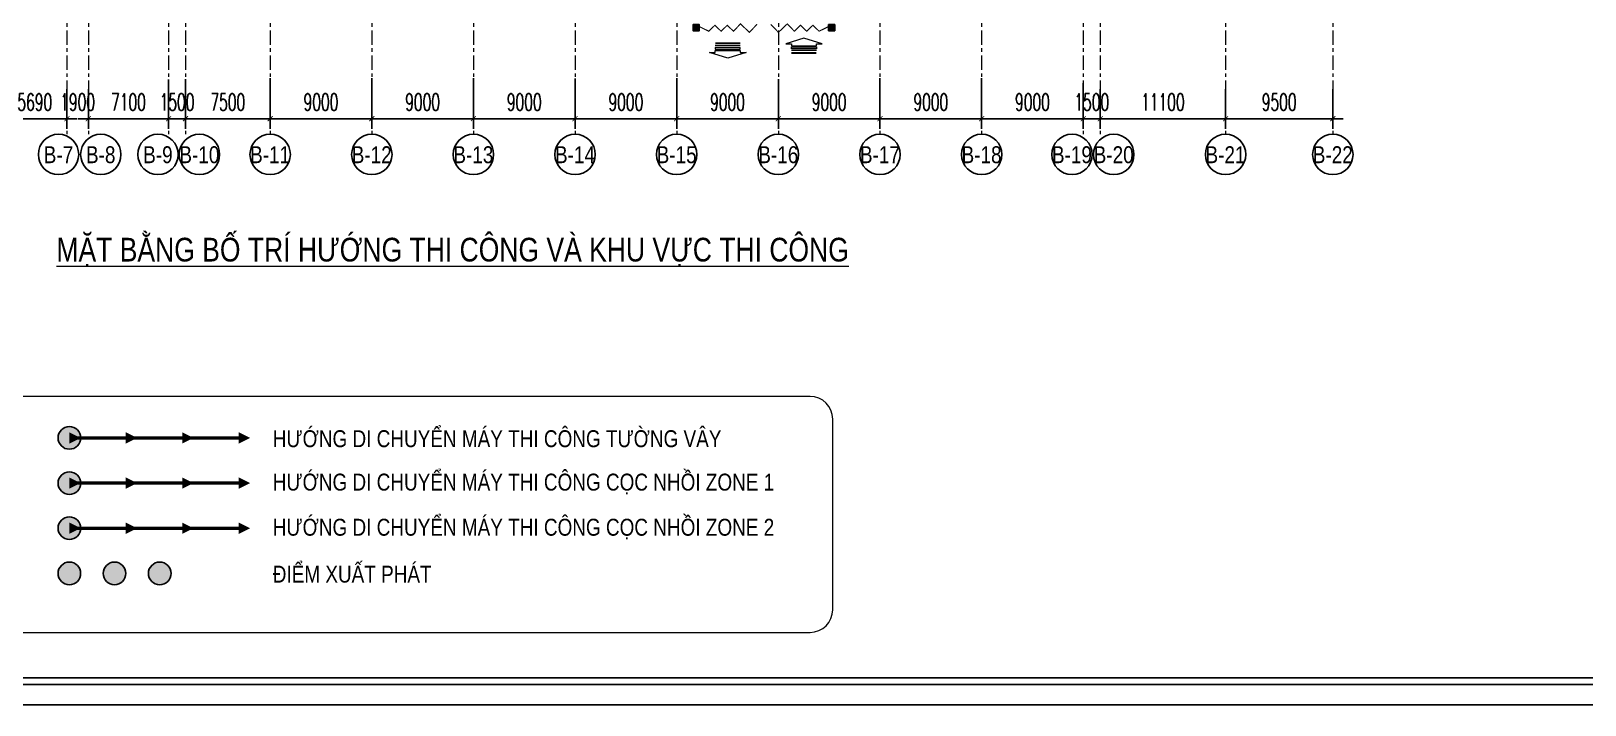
# Model space of a CAD drawing. Header units: millimetres. Extents: x -376071 to 28028791, y -269234 to 29325.
# Drawn here: x -34174 to 103418, y -148875 to -89175 of the extents above; entities that cross this region are included whole.
import ezdxf
from ezdxf.enums import TextEntityAlignment as Align

# ---------------------------------------------------------------- set-up
doc = ezdxf.new("R2010")
doc.units = ezdxf.units.MM
doc.header["$LTSCALE"] = 100
doc.set_wipeout_variables(frame=1)
for name, pattern in [('AUR_Centre', [22.5, 15, -2.5, 2.5, -2.5]), ('AUR_Grid Line', [22.225, 12.7, -3.175, 3.175, -3.175]), ('CONTINOUS', [0]), ('HIDDEN', [0.375, 0.25, -0.125])]:
    doc.linetypes.add(name, pattern=pattern)
doc.layers.add('0 T KY HIEU', color=255, linetype='Continuous', lineweight=9)
doc.layers.add('02. NET KHUNG', color=7, linetype='CONTINOUS', lineweight=9)
doc.layers.add('01. TEXT NOI DUNG', color=7, linetype='Continuous')
doc.layers.add('01. TEXT TIEU DE', color=7, linetype='Continuous')
doc.styles.add('Arial 0.8', font='arial_0.ttf', dxfattribs={"width": 0.8, "height": 250})
doc.styles.add('DIM', font='vnsimli.shx', dxfattribs={"width": 0.6})
doc.dimstyles.new('1-100 (x6)', dxfattribs={"dimscale": 600, "dimtxt": 2.5, "dimasz": 0.75, "dimexe": 1.5, "dimexo": 1, "dimgap": 1.2, "dimtad": 1, "dimtoh": 1, "dimdec": 0, "dimzin": 0, "dimdsep": 46, "dimtxsty": 'DIM', "dimblk": 'ARCHTICK', "dimcen": 0.09, "dimdle": 1.5, "dimclrd": 8, "dimclre": 8, "dimclrt": 7, "dimadec": 0, "dimazin": 0, "dimtfac": 1, "dimtdec": 0, "dimtix": 1, "dimtofl": 0, "dimtmove": 0, "dimatfit": 3, "dimfxl": 6, "dimfxlon": 1, "dimtolj": 1, "dimtzin": 0, "dimarcsym": 0})
pattern_1 = [(90, (0, 0), (-375, 6e-14), []), (90, (-132.6, 132.6), (-375, 6e-14), [])]
pattern_2 = [(90, (0, 0), (-375, 6e-14), []), (90, (-132.6, 132.6), (-375, 6e-14), [])]
pattern_3 = [(0, (0, 0), (1e-13, 375), []), (0, (132.6, 132.6), (1e-13, 375), [])]

# ---------------------------------------------------------------- blocks, each defined once
blk = doc.blocks.new('_ArchTick')
at = {"color": 0, "linetype": 'ByBlock', "const_width": 0.15}
blk.add_lwpolyline([(-0.5, -0.5), (0.5, 0.5)], dxfattribs=at)
blk = doc.blocks.new('*D81')
at = {"color": 8, "lineweight": -2, "transparency": 16777216}
for p, q in [((48413, -7861), (48413, -11363)), ((54103, -7861), (54103, -11363)), ((47513, -10463), (55003, -10463))]:
    blk.add_line(p, q, dxfattribs=at)
at = {"layer": 'Defpoints', "color": 0, "lineweight": 0, "transparency": 16777216}
for p in [(48413, -7261), (54103, -7261), (54103, -10463)]:
    blk.add_point(p, dxfattribs=at)
at = {"color": 8, "lineweight": -2, "transparency": 16777216, "xscale": 450, "yscale": 450, "zscale": 450, "rotation": 180}
blk.add_blockref('_ArchTick', (48413, -10463), dxfattribs=at)
at = {"color": 8, "lineweight": -2, "transparency": 16777216, "xscale": 450, "yscale": 450, "zscale": 450}
blk.add_blockref('_ArchTick', (54103, -10463), dxfattribs=at)
at = {"color": 7, "transparency": 16777216, "insert": (51258, -8993), "char_height": 1500, "attachment_point": 5, "style": 'DIM'}
blk.add_mtext('\\A1;5690', dxfattribs=at)
blk = doc.blocks.new('*D82')
at = {"color": 8, "lineweight": -2, "transparency": 16777216}
for p, q in [((54103, -7861), (54103, -11363)), ((56003, -7861), (56003, -11363)), ((54103, -10463), (53653, -10463)), ((56003, -10463), (56453, -10463))]:
    blk.add_line(p, q, dxfattribs=at)
at = {"layer": 'Defpoints', "color": 0, "lineweight": 0, "transparency": 16777216}
for p in [(54103, -7261), (56003, -7261), (56003, -10463)]:
    blk.add_point(p, dxfattribs=at)
at = {"color": 8, "lineweight": -2, "transparency": 16777216, "xscale": 450, "yscale": 450, "zscale": 450}
blk.add_blockref('_ArchTick', (54103, -10463), dxfattribs=at)
at = {"color": 8, "lineweight": -2, "transparency": 16777216, "xscale": 450, "yscale": 450, "zscale": 450, "rotation": 180}
blk.add_blockref('_ArchTick', (56003, -10463), dxfattribs=at)
at = {"color": 7, "transparency": 16777216, "insert": (55053, -8993), "char_height": 1500, "attachment_point": 5, "style": 'DIM'}
blk.add_mtext('\\A1;1900', dxfattribs=at)
blk = doc.blocks.new('*D83')
at = {"color": 8, "lineweight": -2, "transparency": 16777216}
for p, q in [((56003, -7861), (56003, -11363)), ((63103, -6987), (63103, -11363)), ((55103, -10463), (64003, -10463))]:
    blk.add_line(p, q, dxfattribs=at)
at = {"layer": 'Defpoints', "color": 0, "lineweight": 0, "transparency": 16777216}
for p in [(63103, -6387), (56003, -7261), (63103, -10463)]:
    blk.add_point(p, dxfattribs=at)
at = {"color": 8, "lineweight": -2, "transparency": 16777216, "xscale": 450, "yscale": 450, "zscale": 450, "rotation": 180}
blk.add_blockref('_ArchTick', (56003, -10463), dxfattribs=at)
at = {"color": 8, "lineweight": -2, "transparency": 16777216, "xscale": 450, "yscale": 450, "zscale": 450}
blk.add_blockref('_ArchTick', (63103, -10463), dxfattribs=at)
at = {"color": 7, "transparency": 16777216, "insert": (59553, -8993), "char_height": 1500, "attachment_point": 5, "style": 'DIM'}
blk.add_mtext('\\A1;7100', dxfattribs=at)
blk = doc.blocks.new('*D84')
at = {"color": 8, "lineweight": -2, "transparency": 16777216}
for p, q in [((63103, -6987), (63103, -11363)), ((64604, -6950), (64604, -11363)), ((63103, -10463), (62653, -10463)), ((64604, -10463), (65054, -10463))]:
    blk.add_line(p, q, dxfattribs=at)
at = {"layer": 'Defpoints', "color": 0, "lineweight": 0, "transparency": 16777216}
for p in [(63103, -6387), (64604, -6350), (64604, -10463)]:
    blk.add_point(p, dxfattribs=at)
at = {"color": 8, "lineweight": -2, "transparency": 16777216, "xscale": 450, "yscale": 450, "zscale": 450}
blk.add_blockref('_ArchTick', (63103, -10463), dxfattribs=at)
at = {"color": 8, "lineweight": -2, "transparency": 16777216, "xscale": 450, "yscale": 450, "zscale": 450, "rotation": 180}
blk.add_blockref('_ArchTick', (64604, -10463), dxfattribs=at)
at = {"color": 7, "transparency": 16777216, "insert": (63853, -8993), "char_height": 1500, "attachment_point": 5, "style": 'DIM'}
blk.add_mtext('\\A1;1500', dxfattribs=at)
blk = doc.blocks.new('*D85')
at = {"color": 8, "lineweight": -2, "transparency": 16777216}
for p, q in [((72103, -6877), (72103, -11363)), ((64604, -6950), (64604, -11363)), ((63704, -10463), (73003, -10463))]:
    blk.add_line(p, q, dxfattribs=at)
at = {"layer": 'Defpoints', "color": 0, "lineweight": 0, "transparency": 16777216}
for p in [(64604, -6350), (72103, -6277), (72103, -10463)]:
    blk.add_point(p, dxfattribs=at)
at = {"color": 8, "lineweight": -2, "transparency": 16777216, "xscale": 450, "yscale": 450, "zscale": 450, "rotation": 180}
blk.add_blockref('_ArchTick', (64604, -10463), dxfattribs=at)
at = {"color": 8, "lineweight": -2, "transparency": 16777216, "xscale": 450, "yscale": 450, "zscale": 450}
blk.add_blockref('_ArchTick', (72103, -10463), dxfattribs=at)
at = {"color": 7, "transparency": 16777216, "insert": (68353, -8993), "char_height": 1500, "attachment_point": 5, "style": 'DIM'}
blk.add_mtext('\\A1;7500', dxfattribs=at)
blk = doc.blocks.new('*D86')
at = {"color": 8, "lineweight": -2, "transparency": 16777216}
for p, q in [((72103, -6877), (72103, -11363)), ((81103, -6863), (81103, -11363)), ((71203, -10463), (82003, -10463))]:
    blk.add_line(p, q, dxfattribs=at)
at = {"layer": 'Defpoints', "color": 0, "lineweight": 0, "transparency": 16777216}
for p in [(72103, -6277), (81103, -5545), (81103, -10463)]:
    blk.add_point(p, dxfattribs=at)
at = {"color": 8, "lineweight": -2, "transparency": 16777216, "xscale": 450, "yscale": 450, "zscale": 450, "rotation": 180}
blk.add_blockref('_ArchTick', (72103, -10463), dxfattribs=at)
at = {"color": 8, "lineweight": -2, "transparency": 16777216, "xscale": 450, "yscale": 450, "zscale": 450}
blk.add_blockref('_ArchTick', (81103, -10463), dxfattribs=at)
at = {"color": 7, "transparency": 16777216, "insert": (76603, -8993), "char_height": 1500, "attachment_point": 5, "style": 'DIM'}
blk.add_mtext('\\A1;9000', dxfattribs=at)
blk = doc.blocks.new('*D87')
at = {"color": 8, "lineweight": -2, "transparency": 16777216}
for p, q in [((81103, -6863), (81103, -11363)), ((90103, -6863), (90103, -11363)), ((80203, -10463), (91003, -10463))]:
    blk.add_line(p, q, dxfattribs=at)
at = {"layer": 'Defpoints', "color": 0, "lineweight": 0, "transparency": 16777216}
for p in [(81103, -5545), (90103, -5984), (90103, -10463)]:
    blk.add_point(p, dxfattribs=at)
at = {"color": 8, "lineweight": -2, "transparency": 16777216, "xscale": 450, "yscale": 450, "zscale": 450, "rotation": 180}
blk.add_blockref('_ArchTick', (81103, -10463), dxfattribs=at)
at = {"color": 8, "lineweight": -2, "transparency": 16777216, "xscale": 450, "yscale": 450, "zscale": 450}
blk.add_blockref('_ArchTick', (90103, -10463), dxfattribs=at)
at = {"color": 7, "transparency": 16777216, "insert": (85603, -8993), "char_height": 1500, "attachment_point": 5, "style": 'DIM'}
blk.add_mtext('\\A1;9000', dxfattribs=at)
blk = doc.blocks.new('*D88')
at = {"color": 8, "lineweight": -2, "transparency": 16777216}
for p, q in [((90103, -6863), (90103, -11363)), ((99103, -6913), (99103, -11363)), ((89203, -10463), (100003, -10463))]:
    blk.add_line(p, q, dxfattribs=at)
at = {"layer": 'Defpoints', "color": 0, "lineweight": 0, "transparency": 16777216}
for p in [(90103, -5984), (99103, -6313), (99103, -10463)]:
    blk.add_point(p, dxfattribs=at)
at = {"color": 8, "lineweight": -2, "transparency": 16777216, "xscale": 450, "yscale": 450, "zscale": 450, "rotation": 180}
blk.add_blockref('_ArchTick', (90103, -10463), dxfattribs=at)
at = {"color": 8, "lineweight": -2, "transparency": 16777216, "xscale": 450, "yscale": 450, "zscale": 450}
blk.add_blockref('_ArchTick', (99103, -10463), dxfattribs=at)
at = {"color": 7, "transparency": 16777216, "insert": (94603, -8993), "char_height": 1500, "attachment_point": 5, "style": 'DIM'}
blk.add_mtext('\\A1;9000', dxfattribs=at)
blk = doc.blocks.new('*D89')
at = {"color": 8, "lineweight": -2, "transparency": 16777216}
for p, q in [((108103, -6863), (108103, -11363)), ((99103, -6913), (99103, -11363)), ((98203, -10463), (109003, -10463))]:
    blk.add_line(p, q, dxfattribs=at)
at = {"layer": 'Defpoints', "color": 0, "lineweight": 0, "transparency": 16777216}
for p in [(99103, -6313), (108103, -6239), (108103, -10463)]:
    blk.add_point(p, dxfattribs=at)
at = {"color": 8, "lineweight": -2, "transparency": 16777216, "xscale": 450, "yscale": 450, "zscale": 450, "rotation": 180}
blk.add_blockref('_ArchTick', (99103, -10463), dxfattribs=at)
at = {"color": 8, "lineweight": -2, "transparency": 16777216, "xscale": 450, "yscale": 450, "zscale": 450}
blk.add_blockref('_ArchTick', (108103, -10463), dxfattribs=at)
at = {"color": 7, "transparency": 16777216, "insert": (103603, -8993), "char_height": 1500, "attachment_point": 5, "style": 'DIM'}
blk.add_mtext('\\A1;9000', dxfattribs=at)
blk = doc.blocks.new('*D90')
at = {"color": 8, "lineweight": -2, "transparency": 16777216}
for p, q in [((108103, -6863), (108103, -11363)), ((117103, -6949), (117103, -11363)), ((107203, -10463), (118003, -10463))]:
    blk.add_line(p, q, dxfattribs=at)
at = {"layer": 'Defpoints', "color": 0, "lineweight": 0, "transparency": 16777216}
for p in [(108103, -6239), (117103, -6349), (117103, -10463)]:
    blk.add_point(p, dxfattribs=at)
at = {"color": 8, "lineweight": -2, "transparency": 16777216, "xscale": 450, "yscale": 450, "zscale": 450, "rotation": 180}
blk.add_blockref('_ArchTick', (108103, -10463), dxfattribs=at)
at = {"color": 8, "lineweight": -2, "transparency": 16777216, "xscale": 450, "yscale": 450, "zscale": 450}
blk.add_blockref('_ArchTick', (117103, -10463), dxfattribs=at)
at = {"color": 7, "transparency": 16777216, "insert": (112603, -8993), "char_height": 1500, "attachment_point": 5, "style": 'DIM'}
blk.add_mtext('\\A1;9000', dxfattribs=at)
blk = doc.blocks.new('*D91')
at = {"color": 8, "lineweight": -2, "transparency": 16777216}
for p, q in [((126103, -6863), (126103, -11363)), ((117103, -6949), (117103, -11363)), ((116203, -10463), (127003, -10463))]:
    blk.add_line(p, q, dxfattribs=at)
at = {"layer": 'Defpoints', "color": 0, "lineweight": 0, "transparency": 16777216}
for p in [(117103, -6349), (126103, -6239), (126103, -10463)]:
    blk.add_point(p, dxfattribs=at)
at = {"color": 8, "lineweight": -2, "transparency": 16777216, "xscale": 450, "yscale": 450, "zscale": 450, "rotation": 180}
blk.add_blockref('_ArchTick', (117103, -10463), dxfattribs=at)
at = {"color": 8, "lineweight": -2, "transparency": 16777216, "xscale": 450, "yscale": 450, "zscale": 450}
blk.add_blockref('_ArchTick', (126103, -10463), dxfattribs=at)
at = {"color": 7, "transparency": 16777216, "insert": (121603, -8993), "char_height": 1500, "attachment_point": 5, "style": 'DIM'}
blk.add_mtext('\\A1;9000', dxfattribs=at)
blk = doc.blocks.new('*D92')
at = {"color": 8, "lineweight": -2, "transparency": 16777216}
for p, q in [((126103, -6863), (126103, -11363)), ((135103, -6875), (135103, -11363)), ((125203, -10463), (136003, -10463))]:
    blk.add_line(p, q, dxfattribs=at)
at = {"layer": 'Defpoints', "color": 0, "lineweight": 0, "transparency": 16777216}
for p in [(126103, -6239), (135103, -6275), (135103, -10463)]:
    blk.add_point(p, dxfattribs=at)
at = {"color": 8, "lineweight": -2, "transparency": 16777216, "xscale": 450, "yscale": 450, "zscale": 450, "rotation": 180}
blk.add_blockref('_ArchTick', (126103, -10463), dxfattribs=at)
at = {"color": 8, "lineweight": -2, "transparency": 16777216, "xscale": 450, "yscale": 450, "zscale": 450}
blk.add_blockref('_ArchTick', (135103, -10463), dxfattribs=at)
at = {"color": 7, "transparency": 16777216, "insert": (130603, -8993), "char_height": 1500, "attachment_point": 5, "style": 'DIM'}
blk.add_mtext('\\A1;9000', dxfattribs=at)
blk = doc.blocks.new('*D93')
at = {"color": 8, "lineweight": -2, "transparency": 16777216}
for p, q in [((135103, -6875), (135103, -11363)), ((144103, -7314), (144103, -11363)), ((134203, -10463), (145003, -10463))]:
    blk.add_line(p, q, dxfattribs=at)
at = {"layer": 'Defpoints', "color": 0, "lineweight": 0, "transparency": 16777216}
for p in [(135103, -6275), (144103, -6714), (144103, -10463)]:
    blk.add_point(p, dxfattribs=at)
at = {"color": 8, "lineweight": -2, "transparency": 16777216, "xscale": 450, "yscale": 450, "zscale": 450, "rotation": 180}
blk.add_blockref('_ArchTick', (135103, -10463), dxfattribs=at)
at = {"color": 8, "lineweight": -2, "transparency": 16777216, "xscale": 450, "yscale": 450, "zscale": 450}
blk.add_blockref('_ArchTick', (144103, -10463), dxfattribs=at)
at = {"color": 7, "transparency": 16777216, "insert": (139603, -8993), "char_height": 1500, "attachment_point": 5, "style": 'DIM'}
blk.add_mtext('\\A1;9000', dxfattribs=at)
blk = doc.blocks.new('*D94')
at = {"color": 8, "lineweight": -2, "transparency": 16777216}
for p, q in [((144103, -7314), (144103, -11363)), ((145603, -7861), (145603, -11363)), ((144103, -10463), (143653, -10463)), ((145603, -10463), (146053, -10463))]:
    blk.add_line(p, q, dxfattribs=at)
at = {"layer": 'Defpoints', "color": 0, "lineweight": 0, "transparency": 16777216}
for p in [(144103, -6714), (145603, -7261), (145603, -10463)]:
    blk.add_point(p, dxfattribs=at)
at = {"color": 8, "lineweight": -2, "transparency": 16777216, "xscale": 450, "yscale": 450, "zscale": 450}
blk.add_blockref('_ArchTick', (144103, -10463), dxfattribs=at)
at = {"color": 8, "lineweight": -2, "transparency": 16777216, "xscale": 450, "yscale": 450, "zscale": 450, "rotation": 180}
blk.add_blockref('_ArchTick', (145603, -10463), dxfattribs=at)
at = {"color": 7, "transparency": 16777216, "insert": (144853, -8993), "char_height": 1500, "attachment_point": 5, "style": 'DIM'}
blk.add_mtext('\\A1;1500', dxfattribs=at)
blk = doc.blocks.new('*D95')
at = {"color": 8, "lineweight": -2, "transparency": 16777216}
for p, q in [((145603, -7861), (145603, -11363)), ((156703, -7861), (156703, -11363)), ((144703, -10463), (157603, -10463))]:
    blk.add_line(p, q, dxfattribs=at)
at = {"layer": 'Defpoints', "color": 0, "lineweight": 0, "transparency": 16777216}
for p in [(145603, -7261), (156703, -7261), (156703, -10463)]:
    blk.add_point(p, dxfattribs=at)
at = {"color": 8, "lineweight": -2, "transparency": 16777216, "xscale": 450, "yscale": 450, "zscale": 450, "rotation": 180}
blk.add_blockref('_ArchTick', (145603, -10463), dxfattribs=at)
at = {"color": 8, "lineweight": -2, "transparency": 16777216, "xscale": 450, "yscale": 450, "zscale": 450}
blk.add_blockref('_ArchTick', (156703, -10463), dxfattribs=at)
at = {"color": 7, "transparency": 16777216, "insert": (151153, -8993), "char_height": 1500, "attachment_point": 5, "style": 'DIM'}
blk.add_mtext('\\A1;11100', dxfattribs=at)
blk = doc.blocks.new('*D96')
at = {"color": 8, "lineweight": -2, "transparency": 16777216}
for p, q in [((156703, -7861), (156703, -11363)), ((166203, -7861), (166203, -11363)), ((155803, -10463), (167103, -10463))]:
    blk.add_line(p, q, dxfattribs=at)
at = {"layer": 'Defpoints', "color": 0, "lineweight": 0, "transparency": 16777216}
for p in [(156703, -7261), (166203, -7261), (166203, -10463)]:
    blk.add_point(p, dxfattribs=at)
at = {"color": 8, "lineweight": -2, "transparency": 16777216, "xscale": 450, "yscale": 450, "zscale": 450, "rotation": 180}
blk.add_blockref('_ArchTick', (156703, -10463), dxfattribs=at)
at = {"color": 8, "lineweight": -2, "transparency": 16777216, "xscale": 450, "yscale": 450, "zscale": 450}
blk.add_blockref('_ArchTick', (166203, -10463), dxfattribs=at)
at = {"color": 7, "transparency": 16777216, "insert": (161453, -8993), "char_height": 1500, "attachment_point": 5, "style": 'DIM'}
blk.add_mtext('\\A1;9500', dxfattribs=at)
blk = doc.blocks.new('fsdfsdfsf')
at = {"linetype": 'Continuous', "ltscale": 10}
h = blk.add_hatch(dxfattribs=at)
h.set_pattern_fill('GRATE', color=8, scale=7000, style=0)
h.set_pattern_definition([(9e-14, (-556288.43, 1606329.62), (-3e-13, 218.75), []), (90, (-556288.4, 1606329.6), (-875, -1e-12), [])])
h.paths.add_polyline_path([(-345248, 915482), (-345248, 913041), (-339307, 913041), (-339307, 915482)])
at = {"color": 150}
for points in [[(-345277, 915511), (-345277, 913011), (-339277, 913011), (-339277, 915511)], [(-345248, 915482), (-345248, 913041), (-339307, 913041), (-339307, 915482)]]:
    blk.add_lwpolyline(points, close=True, dxfattribs=at)
blk = doc.blocks.new('T MUI TEN GATE')
at = {"layer": '0 T KY HIEU', "ltscale": 2000, "true_color": 0xff0505}
blk.add_hatch(color=1, dxfattribs=at).paths.add_polyline_path([(374812, 297915), (374812, 298224), (378999, 298224), (378999, 297915)])
at = {"layer": '0 T KY HIEU', "color": 1, "ltscale": 60, "true_color": 0xff0505}
blk.add_line((374812, 298517), (379013, 298517), dxfattribs=at)
at = {"layer": '0 T KY HIEU', "color": 1, "ltscale": 2000, "true_color": 0xff0505}
for points in [[(373843, 297367), (376912, 296411), (379969, 297367), (378999, 297367), (378999, 297704), (374812, 297704), (374812, 297367), (373843, 297367)], [(374812, 297915), (374812, 298224), (378999, 298224), (378999, 297915), (374812, 297915)]]:
    blk.add_lwpolyline(points, dxfattribs=at)
at = {"layer": '0 T KY HIEU', "color": 1, "ltscale": 60, "true_color": 0xff0505, "const_width": 311}
blk.add_lwpolyline([(374812, 298925), (379010, 298925)], dxfattribs=at)
blk = doc.blocks.new('T P BAO VE')
at = {"color": 7, "lineweight": 0}
blk.add_lwpolyline([(-1325, 425), (1325, 425), (1325, 3075), (-1325, 3075)], close=True, dxfattribs=at)
at = {"lineweight": 0}
blk.add_wipeout([(-1325, 425), (1325, 425), (1325, 3075), (-1325, 3075)], dxfattribs=at)
h = blk.add_hatch(dxfattribs=at)
h.set_pattern_fill('STEEL', color=8, scale=3000, angle=315, style=0)
h.set_pattern_definition([(0, (0, 0), (1e-13, 375), []), (0, (132.6, 132.6), (1e-13, 375), [])])
h.paths.add_polyline_path([(71, 1750), (1250, 571), (1250, 2929)])
h.paths.add_polyline_path([(-1250, 2929), (-1250, 571), (-71, 1750)])
h = blk.add_hatch(color=4, dxfattribs=at)
h.set_gradient(color1=(153, 0, 0), one_color=1, tint=1, name='CURVED')
h.paths.add_polyline_path([(-1250, 2929), (-1250, 571), (-71, 1750)])
h = blk.add_hatch(dxfattribs=at)
h.set_pattern_fill('STEEL', color=8, scale=3000, angle=315, style=0)
h.set_pattern_definition(pattern_3)
h.paths.add_polyline_path([(71, 1750), (1250, 571), (1250, 2929)])
h.paths.add_polyline_path([(-1250, 2929), (-1250, 571), (-71, 1750)])
h = blk.add_hatch(dxfattribs=at)
h.set_pattern_fill('STEEL', color=8, scale=3000, angle=315, style=0)
h.set_pattern_definition(pattern_3)
h.paths.add_polyline_path([(71, 1750), (1250, 571), (1250, 2929)])
h.paths.add_polyline_path([(-1250, 2929), (-1250, 571), (-71, 1750)])
h = blk.add_hatch(dxfattribs=at)
h.set_pattern_fill('STEEL', color=8, scale=3000, angle=45, style=0)
h.set_pattern_definition(pattern_1)
h.paths.add_polyline_path([(0, 1821), (1179, 3000), (-1179, 3000)])
h = blk.add_hatch(color=4, dxfattribs=at)
h.set_gradient(color1=(153, 0, 0), one_color=1, tint=1, name='CURVED')
h.paths.add_polyline_path([(1179, 3000), (-1179, 3000), (0, 1821)])
h = blk.add_hatch(dxfattribs=at)
h.set_pattern_fill('STEEL', color=8, scale=3000, angle=45, style=0)
h.set_pattern_definition(pattern_2)
h.paths.add_polyline_path([(0, 1821), (1179, 3000), (-1179, 3000)])
h = blk.add_hatch(dxfattribs=at)
h.set_pattern_fill('STEEL', color=8, scale=3000, angle=45, style=0)
h.set_pattern_definition(pattern_2)
h.paths.add_polyline_path([(0, 1821), (1179, 3000), (-1179, 3000)])
h = blk.add_hatch(dxfattribs=at)
h.set_pattern_fill('STEEL', color=8, scale=3000, angle=45, style=0)
h.set_pattern_definition(pattern_1)
h.paths.add_polyline_path([(-1179, 500), (1179, 500), (0, 1679)])
h = blk.add_hatch(color=4, dxfattribs=at)
h.set_gradient(color1=(153, 0, 0), one_color=1, tint=1, name='CURVED')
h.paths.add_polyline_path([(0, 1679), (-1179, 500), (1179, 500)])
h = blk.add_hatch(dxfattribs=at)
h.set_pattern_fill('STEEL', color=8, scale=3000, angle=45, style=0)
h.set_pattern_definition(pattern_2)
h.paths.add_polyline_path([(-1179, 500), (1179, 500), (0, 1679)])
h = blk.add_hatch(dxfattribs=at)
h.set_pattern_fill('STEEL', color=8, scale=3000, angle=45, style=0)
h.set_pattern_definition(pattern_2)
h.paths.add_polyline_path([(-1179, 500), (1179, 500), (0, 1679)])
h = blk.add_hatch(color=4, dxfattribs=at)
h.set_gradient(color1=(153, 0, 0), one_color=1, tint=1, name='CURVED')
h.paths.add_polyline_path([(1250, 2929), (71, 1750), (1250, 571)])
at = {"color": 7, "lineweight": 0}
for p, q in [((1179, 3000), (-1250, 571)), ((1179, 3000), (-1250, 571)), ((1179, 3000), (-1250, 571)), ((-1250, 2929), (1179, 500)), ((-1250, 2929), (1179, 500)), ((-1250, 2929), (1179, 500)), ((-1179, 3000), (1250, 571)), ((-1179, 3000), (1250, 571)), ((-1179, 3000), (1250, 571)), ((1250, 2929), (-1179, 500)), ((1250, 2929), (-1179, 500)), ((1250, 2929), (-1179, 500))]:
    blk.add_line(p, q, dxfattribs=at)
at = {"color": 8, "lineweight": 0}
for p, q in [((-71, 1750), (71, 1750)), ((-71, 1750), (71, 1750)), ((-71, 1750), (71, 1750)), ((0, 1821), (0, 1679)), ((0, 1821), (0, 1679)), ((0, 1821), (0, 1679))]:
    blk.add_line(p, q, dxfattribs=at)
at = {"color": 7, "lineweight": 0}
blk.add_lwpolyline([(-1250, 500), (1250, 500), (1250, 3000), (-1250, 3000)], close=True, dxfattribs=at)
blk.add_lwpolyline([(-1250, 500), (1250, 500), (1250, 3000), (-1250, 3000)], close=True, dxfattribs=at)
blk.add_lwpolyline([(-1250, 500), (1250, 500), (1250, 3000), (-1250, 3000)], close=True, dxfattribs=at)
blk = doc.blocks.new('Cong ra vao')
at = {"linetype": 'Continuous', "true_color": 0xff0505}
for points in [[(29059, -31148), (28521, -31148), (28521, -31686), (29059, -31686)], [(41060, -31148), (40521, -31148), (40521, -31686), (41060, -31686)]]:
    blk.add_hatch(color=1, dxfattribs=at).paths.add_polyline_path(points)
at = {"color": 1, "linetype": 'Continuous', "true_color": 0xff0505, "elevation": 0}
for points in [[(29059, -31148), (28521, -31148), (28521, -31686), (29059, -31686)], [(28521, -31686), (29059, -31686), (29059, -31148), (28521, -31148)], [(41060, -31148), (40521, -31148), (40521, -31686), (41060, -31686)], [(40521, -31686), (41060, -31686), (41060, -31148), (40521, -31148)]]:
    blk.add_lwpolyline(points, close=True, dxfattribs=at)
at = {"color": 1, "linetype": 'Continuous', "true_color": 0xff0505, "const_width": 100, "elevation": 0}
for points in [[(29059, -31516), (29904, -31104), (30452, -31629), (31000, -31104), (31548, -31629), (32096, -31104), (32718, -31754), (33502, -31003), (34184, -31716), (34184, -31716), (34184, -31716), (34184, -31716), (34184, -31716)], [(40521, -31516), (39677, -31104), (39128, -31629), (38580, -31104), (38032, -31629), (37484, -31104), (36862, -31754), (36078, -31003), (35396, -31716), (35396, -31716), (35396, -31716), (35396, -31716), (35396, -31716)]]:
    blk.add_lwpolyline(points, dxfattribs=at)
at = {"yscale": 0.527888848040613, "zscale": 0.527888848040613}
for p, xscale, rotation in [((230556, 127757), 0.527888848040613, 180.0000000000003), ((237300, -186971), -0.527888848040613, 359.9999999999997)]:
    blk.add_blockref('T MUI TEN GATE', p, dxfattribs=dict(at, xscale=xscale, rotation=rotation))
at = {"color": 7, "xscale": 0.7333333226576169, "yscale": 0.7333333226576169, "zscale": 0.7333333226576169, "rotation": 180.0000000000017}
blk.add_blockref('fsdfsdfsf', (-217803, 637393, 0), dxfattribs=at)
at = {"xscale": 0.8819090608653201, "yscale": 0.8819090608653201, "zscale": 0.8819090608653201, "rotation": 270}
blk.add_blockref('T P BAO VE', (40772, -33086, 0), dxfattribs=at)
blk = doc.blocks.new('cong hang rao')
at = {"xscale": -1, "rotation": 180}
blk.add_blockref('Cong ra vao', (81033, -33817, 0), dxfattribs=at)
blk = doc.blocks.new('*U50')
at = {"color": 6}
blk.add_lwpolyline([(0, 0, 1000, 0, 0), (1000, 0, 0, 0, 0)], format="xyseb", dxfattribs=at)
blk = doc.blocks.new('*U51')
at = {"color": 0, "linetype": 'ByBlock', "lineweight": -2, "transparency": 16777216}
for p in [(-30784, -125221), (-25784, -125221), (-20784, -125221), (-15784, -125221)]:
    blk.add_blockref('*U50', p, dxfattribs=at)
blk = doc.blocks.new('*U52')
at = {"color": 1}
blk.add_lwpolyline([(0, 0, 1000, 0, 0), (1000, 0, 0, 0, 0)], format="xyseb", dxfattribs=at)
blk = doc.blocks.new('*U53')
at = {"color": 0, "linetype": 'ByBlock', "lineweight": -2, "transparency": 16777216}
for p in [(-30784, -129221), (-25784, -129221), (-20784, -129221), (-15784, -129221)]:
    blk.add_blockref('*U52', p, dxfattribs=at)
blk = doc.blocks.new('*U54')
at = {"color": 3}
blk.add_lwpolyline([(0, 0, 1000, 0, 0), (1000, 0, 0, 0, 0)], format="xyseb", dxfattribs=at)
blk = doc.blocks.new('*U55')
at = {"color": 0, "linetype": 'ByBlock', "lineweight": -2, "transparency": 16777216}
for p in [(-30784, -133221), (-25784, -133221), (-20784, -133221), (-15784, -133221)]:
    blk.add_blockref('*U54', p, dxfattribs=at)
blk = doc.blocks.new('Khung A3 COR3')
at = {"ltscale": 2000}
for points in [[(420, 0), (420, 297), (0, 297), (0, 0)], [(417, 3), (417, 294), (3, 294), (3, 3)], [(365, 4), (365, 293), (4, 293), (4, 4)]]:
    blk.add_lwpolyline(points, close=True, dxfattribs=at)
at = {"style": 'Arial 0.8', "width": 0.8}
blk.add_attdef('TENBANVE_001', (387.9, 33.5), '', height=2.5, dxfattribs=at)
blk.add_attdef('SOHIEU', text='', height=2.5, dxfattribs=at).set_placement((391, 7.25), align=Align.MIDDLE_CENTER)
blk = doc.blocks.new('GRID')
at = {"color": 8, "linetype": 'AUR_Grid Line', "lineweight": 0}
for p, q in [((54103.3, 101816.4), (54103.3, -11839.9)), ((56003.3, 101816.4), (56003.3, -11839.9)), ((63103.3, 101816.4), (63103.3, -11839.9)), ((64603.6, 101816.4), (64603.6, -11839.9)), ((72103.3, 101816.4), (72103.3, -11839.9)), ((81103.3, 101816.4), (81103.3, -11839.9)), ((90103.3, 101816.4), (90103.3, -11839.9)), ((99103.3, 101816.4), (99103.3, -11839.9)), ((108103.3, 101816.4), (108103.3, -11839.9)), ((117103.3, 101816.4), (117103.3, -11839.9)), ((126103.3, 101816.4), (126103.3, -11839.9)), ((135103.3, 101816.4), (135103.3, -11839.9)), ((144103.3, 101816.4), (144103.3, -11839.9)), ((145603.3, 101816.4), (145603.3, -11839.9)), ((156703.3, 101816.4), (156703.3, -11839.9)), ((166203.3, 101816.4), (166203.3, -11839.9))]:
    blk.add_line(p, q, dxfattribs=at)
at = {"color": 7}
for centre in [(53364.4, -13628.3), (57105, -13628.3), (62168.8, -13628.3), (65841.5, -13628.3), (72103.3, -13628.3), (81103.3, -13628.3), (90103.3, -13628.3), (99103.3, -13628.3), (108103.3, -13628.3), (117103.3, -13628.3), (126103.3, -13628.3), (135103.3, -13628.3), (143105.4, -13628.3), (146800.6, -13628.3), (156703.3, -13628.3), (166203.3, -13628.3)]:
    blk.add_circle(centre, 1788.4, dxfattribs=at)
at = {"layer": '01. TEXT NOI DUNG', "color": 7, "char_height": 1500, "attachment_point": 2, "line_spacing_factor": 0.968573, "style": 'Arial 0.8'}
for s, insert, width in [('B-7', (53358.3, -12904.7), 3132), ('B-8', (57098.8, -12904.7), 3132), ('B-9', (62162.7, -12904.7), 3132), ('B-10', (65835.3, -12904.7), 4248), ('B-11', (72097.2, -12904.7), 4248), ('B-12', (81097.2, -12904.7), 4248), ('B-13', (90097.2, -12904.7), 4248), ('B-14', (99097.2, -12904.7), 4248), ('B-15', (108097.2, -12904.7), 4248), ('B-16', (117097.2, -12904.7), 4248), ('B-17', (126097.2, -12904.7), 4248), ('B-18', (135097.2, -12904.7), 4248), ('B-19', (143099.2, -12904.7), 4248), ('B-20', (146794.5, -12904.7), 4248), ('B-21', (156697.2, -12904.7), 4248), ('B-22', (166197.2, -12904.7), 4248)]:
    blk.add_mtext(s, dxfattribs=dict(at, insert=insert, width=width))
for base, p1, p2, picture, middle in [((63103.3, -10462.7), (56003.3, -7260.8), (63103.3, -6387.1), '*D83', (59553.3, -8992.7)), ((64603.6, -10462.7), (63103.3, -6387.1), (64603.6, -6350.5), '*D84', (63853.5, -8992.7)), ((72103.3, -10462.7), (64603.6, -6350.5), (72103.3, -6277.3), '*D85', (68353.5, -8992.7)), ((81103.3, -10462.7), (72103.3, -6277.3), (81103.3, -5544.8), '*D86', (76603.3, -8992.7)), ((90103.3, -10462.7), (81103.3, -5544.8), (90103.3, -5984), '*D87', (85603.3, -8992.7)), ((99103.3, -10462.7), (90103.3, -5984), (99103.3, -6313.2), '*D88', (94603.3, -8992.7)), ((108103.3, -10462.7), (99103.3, -6313.2), (108103.3, -6238.9), '*D89', (103603.3, -8992.7)), ((117103.3, -10462.7), (108103.3, -6238.9), (117103.3, -6348.6), '*D90', (112603.3, -8992.7)), ((126103.3, -10462.7), (117103.3, -6348.6), (126103.3, -6238.7), '*D91', (121603.3, -8992.7)), ((135103.3, -10462.7), (126103.3, -6238.7), (135103.3, -6275.2), '*D92', (130603.3, -8992.7)), ((144103.3, -10462.7), (135103.3, -6275.2), (144103.3, -6714.2), '*D93', (139603.3, -8992.7)), ((145603.3, -10462.7), (144103.3, -6714.2), (145603.3, -7260.8), '*D94', (144853.3, -8992.7)), ((54103.3, -10462.7), (48413.3, -7260.8), (54103.3, -7260.8), '*D81', (51258.3, -8992.7)), ((56003.3, -10462.7), (54103.3, -7260.8), (56003.3, -7260.8), '*D82', (55053.3, -8992.7)), ((156703.3, -10462.7), (145603.3, -7260.8), (156703.3, -7260.8), '*D95', (151153.3, -8992.7)), ((166203.3, -10462.7), (156703.3, -7260.8), (166203.3, -7260.8), '*D96', (161453.3, -8992.7))]:
    dim = blk.add_linear_dim(base=base, p1=p1, p2=p2, dimstyle='1-100 (x6)', override={"dimtmove": 1})
    dim.commit()
    dim.dimension.update_dxf_attribs({"geometry": picture, "text_midpoint": middle})

msp = doc.modelspace()

# ---------------------------------------------------------------- hatches: boundary and pattern name
h = msp.add_hatch(color=6)
h.dxf.hatch_style = 1
edge = h.paths.add_edge_path()
edge.add_arc((-30783.7, -125220.9), 1000, 0, 360)
h = msp.add_hatch(color=1)
h.dxf.hatch_style = 1
edge = h.paths.add_edge_path()
edge.add_arc((-30783.7, -129220.9), 1000, 0, 360)
h = msp.add_hatch(color=3)
h.dxf.hatch_style = 1
edge = h.paths.add_edge_path()
edge.add_arc((-30783.7, -133220.9), 1000, 0, 360)
h = msp.add_hatch(color=6)
h.dxf.hatch_style = 1
edge = h.paths.add_edge_path()
edge.add_arc((-30783.7, -137220.9), 1000, 0, 360)
h = msp.add_hatch(color=1)
h.dxf.hatch_style = 1
edge = h.paths.add_edge_path()
edge.add_arc((-26783.7, -137220.9), 1000, 0, 360)
h = msp.add_hatch(color=3)
h.dxf.hatch_style = 1
edge = h.paths.add_edge_path()
edge.add_arc((-22783.7, -137220.9), 1000, 0, 360)

# ---------------------------------------------------------------- linework, layer by layer
at = {"color": 6, "linetype": 'HIDDEN', "ltscale": 100, "const_width": 300}
msp.add_lwpolyline([(-30783.7, -125220.9), (-15783.7, -125220.9)], dxfattribs=at)
at = {"color": 1, "const_width": 300}
msp.add_lwpolyline([(-30783.7, -129220.9), (-15783.7, -129220.9)], dxfattribs=at)
at = {"color": 3, "linetype": 'AUR_Centre', "ltscale": 2, "const_width": 300}
msp.add_lwpolyline([(-30783.7, -133220.9), (-15783.7, -133220.9)], dxfattribs=at)
at = {"color": 6}
for centre in [(-30783.7, -125220.9), (-30783.7, -137220.9)]:
    msp.add_circle(centre, 1000, dxfattribs=at)
at = {"color": 1}
for centre in [(-30783.7, -129220.9), (-26783.7, -137220.9)]:
    msp.add_circle(centre, 1000, dxfattribs=at)
at = {"color": 3}
for centre in [(-30783.7, -133220.9), (-22783.7, -137220.9)]:
    msp.add_circle(centre, 1000, dxfattribs=at)

# ---------------------------------------------------------------- block references
for name, p in [('GRID', (-85106.4, -86475)), ('*U51', (0, 0))]:
    msp.add_blockref(name, p)
at = {"color": 1}
msp.add_blockref('*U53', (0, 0), dxfattribs=at)
at = {"color": 3}
msp.add_blockref('*U55', (0, 0), dxfattribs=at)

# ---------------------------------------------------------------- texts
at = {"layer": '01. TEXT NOI DUNG', "char_height": 1500, "attachment_point": 4, "style": 'Arial 0.8'}
for s, width, insert in [('HƯỚNG DI CHUYỂN MÁY THI CÔNG TƯỜNG VÂY', 42126.008, (-12772.6, -125299, 26.2)), ('HƯỚNG DI CHUYỂN MÁY THI CÔNG CỌC NHỒI ZONE 1', 47844.026, (-12772.8, -129299, 26.2)), ('HƯỚNG DI CHUYỂN MÁY THI CÔNG CỌC NHỒI ZONE 2', 45811.665, (-12772.8, -133299, -43.2)), ('ĐIỂM XUẤT PHÁT', 28110.461, (-12772.8, -137299, 26.2))]:
    msp.add_mtext_dynamic_manual_height_columns(s, width=width, gutter_width=125, heights=[0], dxfattribs=dict(at, insert=insert))
at = {"layer": '01. TEXT TIEU DE', "lineweight": 0, "insert": (3154.3, -107490.5), "char_height": 2100, "width": 73346.783, "attachment_point": 2, "style": 'Arial 0.8'}
msp.add_mtext('{\\LMẶT BẰNG BỐ TRÍ HƯỚNG THI CÔNG VÀ KHU VỰC THI CÔNG}', dxfattribs=at)
at = {"layer": '01. TEXT TIEU DE', "insert": (-105251.1, -119277.8), "char_height": 2100, "width": 28132992.012, "attachment_point": 4, "style": 'Arial 0.8', "bg_fill": 2}
msp.add_mtext('\\A1;{\\LGHI CHÚ }:', dxfattribs=at)

# ---------------------------------------------------------------- next in the draw order: linework, layer by layer
at = {"layer": '02. NET KHUNG', "color": 7}
msp.add_lwpolyline([(34808.3, -121547.8), (-104048.7, -121547.8, 0.41421356), (-106048.7, -123547.8), (-106048.7, -140444.2, 0.41421356), (-104048.7, -142444.2), (34808.3, -142444.2, 0.41421356), (36808.3, -140444.2), (36808.3, -123547.8, 0.41421356)], format="xyb", close=True, dxfattribs=at)

# ---------------------------------------------------------------- next in the draw order: block references
at = {"linetype": 'Continuous'}
msp.add_blockref('cong hang rao', (-85106.4, -86475), dxfattribs=at)

# ---------------------------------------------------------------- next in the draw order: texts
at = {"layer": '01. TEXT TIEU DE', "insert": (-368039.7, -119277.8), "char_height": 2100, "width": 28132992.012, "attachment_point": 4, "style": 'Arial 0.8', "bg_fill": 2}
msp.add_mtext('\\A1;{\\LGHI CHÚ }:', dxfattribs=at)

# ---------------------------------------------------------------- next in the draw order: block references
at = {"xscale": 600, "yscale": 600, "zscale": 600}
msp.add_blockref('Khung A3 COR3', (-113282, -148875.2, -3.5), dxfattribs=at)

doc.saveas('drawing.dxf')
